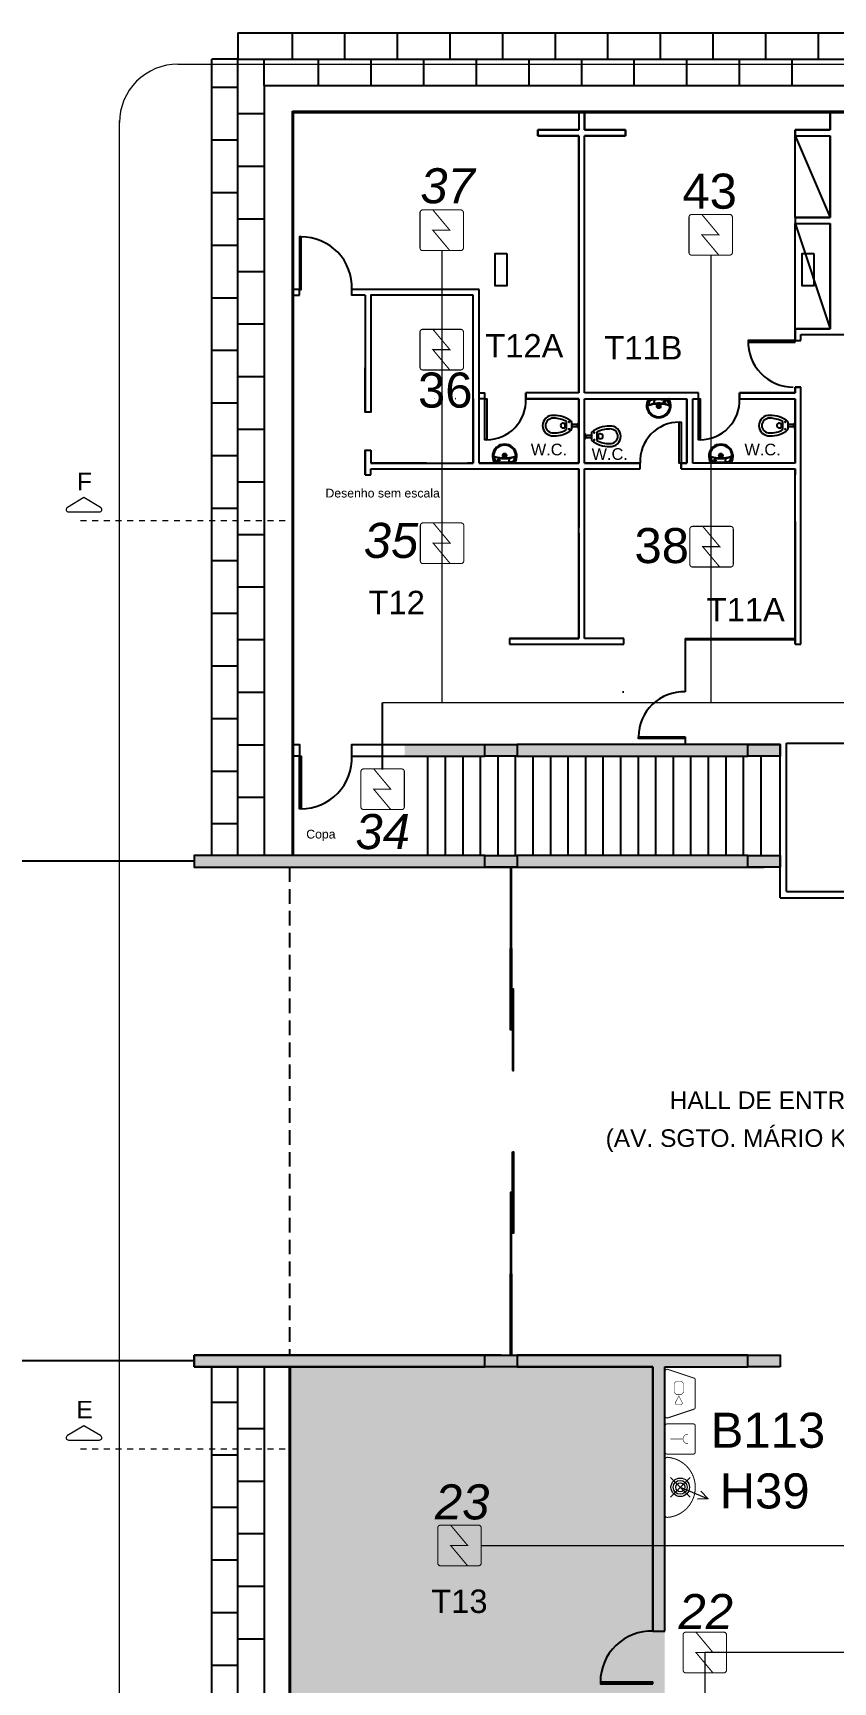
# Model space of a CAD drawing. Header units: metres. Extents: x -331 to 2982, y 362 to 2539.
# Drawn here: x 741.67 to 755.36, y 1287.75 to 1315.97 of the extents above; entities that cross this region are included whole.
import ezdxf
from ezdxf.enums import TextEntityAlignment as Align

# ---------------------------------------------------------------- set-up
doc = ezdxf.new("R2010")
doc.units = ezdxf.units.M
for name, pattern in [('DASHDOT', [1, 0.5, -0.25, 0, -0.25]), ('DASHED2', [0.375, 0.25, -0.125]), ('DOT075', [0.75, 0, -0.75])]:
    doc.linetypes.add(name, pattern=pattern)
doc.layers.get('0').update_dxf_attribs({"color": 251})
for name, color, linetype in [('72_EGR_BASE_PRIMITIVE', 7, 'Continuous'), ('ALV', 251, 'Continuous'), ('CX', 251, 'Continuous'), ('Det', 251, 'Continuous'), ('DET. FUMAÇA', 1, 'Continuous'), ('Det_Vigas', 251, 'Continuous'), ('Div', 251, 'Continuous'), ('Est', 251, 'Continuous'), ('Mob', 251, 'Continuous'), ('Pis', 251, 'Continuous'), ('Proj', 251, 'DASHED2'), ('SALAS NOVAS', 7, 'Continuous'), ('Texto_Salas', 251, 'Continuous'), ('vid', 251, 'Continuous')]:
    doc.layers.add(name, color=color, linetype=linetype)
doc.layers.add('_salas', color=251, linetype='Continuous', plot=False)
doc.layers.add('LCorte', color=251, linetype='Continuous', lineweight=20)
doc.styles.add('ARIAL', font='arial.ttf')
doc.styles.add('DESTAQUE', font='arial.ttf', dxfattribs={"height": 0.4})
doc.styles.add('X3G_ENTITY_1416A2B8', font='arial.ttf', dxfattribs={"height": 0.6})
doc.styles.add('X3G_ENTITY_1416A2C2', font='arial.ttf', dxfattribs={"height": 0.6})
doc.styles.add('X3G_ENTITY_1416A34E', font='arial.ttf', dxfattribs={"height": 0.6})
doc.styles.add('X3G_ENTITY_1416A375', font='arial.ttf', dxfattribs={"height": 0.6})
doc.styles.add('X3G_ENTITY_1416A378', font='arial.ttf', dxfattribs={"height": 0.6})
doc.styles.add('X3G_ENTITY_1416A37B', font='arial.ttf', dxfattribs={"height": 0.6})
doc.styles.add('X3G_ENTITY_1416A37E', font='arial.ttf', dxfattribs={"height": 0.6})
doc.styles.add('X3G_ENTITY_1416A381', font='arial.ttf', dxfattribs={"height": 0.6})
doc.styles.add('X3G_ENTITY_1416B64F', font='arial.ttf', dxfattribs={"height": 0.6})
doc.styles.add('X3G_ENTITY_14213EAD', font='arial.ttf', dxfattribs={"height": 0.15})
doc.styles.add('X3G_ENTITY_14213F47', font='arial.ttf', dxfattribs={"height": 0.15})
doc.styles.add('X3G_ENTITY_1422975D', font='arial.ttf', dxfattribs={"height": 0.6})

# ---------------------------------------------------------------- blocks, each defined once
blk = doc.blocks.new('Detector de fumaça')
at = {"layer": 'DET. FUMAÇA', "linetype": 'Continuous', "lineweight": 15, "const_width": 0.0187}
blk.add_lwpolyline([(774.599, 539.816), (775.249, 539.816, -0.414214), (775.296, 539.769), (775.296, 539.167, -0.414214), (775.249, 539.12), (774.599, 539.12, -0.414214), (774.553, 539.167), (774.553, 539.769, -0.414214)], format="xyb", close=True, dxfattribs=at)
blk.add_lwpolyline([(774.773, 539.816), (775.064, 539.468), (774.773, 539.468), (775.064, 539.12)], dxfattribs=at)
blk = doc.blocks.new('WEW')
at = {"color": 1, "lineweight": 0, "true_color": 0xe60000}
for p, q in [((1781.244, 994.005), (1781.439, 994.482)), ((1781.439, 994.482), (1781.308, 994.36)), ((1781.439, 994.482), (1781.447, 994.302)), ((1781.075, 994.175), (1781.413, 993.836)), ((1781.413, 994.175), (1781.075, 993.836))]:
    blk.add_line(p, q, dxfattribs=at)
at = {"color": 1, "true_color": 0xe60000, "const_width": 0.0172}
for points in [[(1779.259, 993.747), (1780.023, 993.747, 0.511918), (1780.056, 993.793), (1779.907, 994.24, 0.322823), (1779.874, 994.263), (1779.408, 994.263, 0.322823), (1779.375, 994.24), (1779.226, 993.793, 0.511918)], [(1780.193, 994.263), (1780.641, 994.263, -0.414214), (1780.675, 994.229), (1780.675, 993.782, -0.414214), (1780.641, 993.747), (1780.193, 993.747, -0.414214), (1780.159, 993.782), (1780.159, 994.229, -0.414214)], [(1780.764, 993.748), (1781.724, 993.748, 0.435311), (1781.759, 993.784, 0.930949), (1780.73, 993.784, 0.435311)]]:
    blk.add_lwpolyline(points, format="xyb", close=True, dxfattribs=at)
at = {"color": 1, "true_color": 0xe60000, "const_width": 0.0086}
for points in [[(1779.463, 994.06), (1779.617, 994.06), (1779.652, 994.026), (1779.652, 993.936), (1779.617, 993.902), (1779.463, 993.902), (1779.428, 993.936), (1779.428, 994.026)], [(1779.832, 993.936), (1779.832, 994.026), (1779.802, 994.044), (1779.679, 993.981), (1779.802, 993.918)]]:
    blk.add_lwpolyline(points, close=True, dxfattribs=at)
for points in [[(1780.336, 994.135), (1780.338, 994.117), (1780.344, 994.099), (1780.351, 994.088), (1780.365, 994.073), (1780.373, 994.067), (1780.386, 994.06), (1780.397, 994.057), (1780.413, 994.055), (1780.421, 994.055), (1780.431, 994.056), (1780.45, 994.062), (1780.464, 994.07), (1780.477, 994.082), (1780.488, 994.096), (1780.494, 994.11), (1780.497, 994.122), (1780.498, 994.13), (1780.498, 994.136)], [(1780.417, 993.837), (1780.417, 994.055)]]:
    blk.add_lwpolyline(points, dxfattribs=at)
at = {"color": 1, "lineweight": 0, "true_color": 0xe60000}
for radius in [0.158, 0.119, 0.0774]:
    blk.add_circle((1781.244, 994.005), radius, dxfattribs=at)
blk = doc.blocks.new('VASO')
at = {"layer": 'Mob'}
for p, q in [((302.351, 172.465), (302.38, 172.465)), ((302.38, 172.465), (302.38, 172.383)), ((302.411, 172.354), (302.411, 172.494)), ((302.499, 172.354), (302.499, 172.494)), ((302.599, 172.444), (302.499, 172.444)), ((302.599, 172.444), (302.599, 172.455)), ((302.599, 172.404), (302.599, 172.444)), ((302.619, 172.464), (302.609, 172.464)), ((302.619, 172.424), (302.619, 172.464)), ((302.351, 172.383), (302.38, 172.383)), ((302.599, 172.404), (302.499, 172.404)), ((302.599, 172.404), (302.599, 172.393)), ((302.619, 172.383), (302.609, 172.383)), ((302.619, 172.424), (302.619, 172.383))]:
    blk.add_line(p, q, dxfattribs=at)
for centre in [(302.453, 172.486), (302.453, 172.362)]:
    blk.add_circle(centre, 0.00707, dxfattribs=at)
for centre, radius, start, end in [((302.178, 172.42), 0.179, 86.6811, 178.7962), ((302.178, 172.42), 0.129, 86.6811, 178.7962), ((302.178, 172.427), 0.129, 181.2038, 273.3189), ((302.205, 172.134), 0.464, 50.6979, 92.0637), ((302.205, 172.134), 0.414, 60.1325, 92.0637), ((302.349, 172.422), 0.043, 86.6811, 178.7962), ((302.349, 172.426), 0.043, 181.2038, 273.3189), ((302.609, 172.455), 0.00935, 90, 180), ((302.178, 172.427), 0.179, 181.2038, 273.3189), ((302.205, 172.713), 0.464, 267.9363, 309.3021), ((302.205, 172.713), 0.414, 267.9363, 299.8675), ((302.609, 172.393), 0.00935, 180, 270)]:
    blk.add_arc(centre, radius, start, end, dxfattribs=at)
blk = doc.blocks.new('302e6764-2620-4d9a-b3dc-fee23637421e')
at = {"layer": 'CX', "ltscale": 8}
blk.add_lwpolyline([(740.452, 1273.754), (740.482, 1273.754), (740.482, 1272.854), (740.452, 1272.854)], close=True, dxfattribs=at)
at = {"layer": 'CX', "color": 251, "ltscale": 8, "true_color": 0x606060}
blk.add_arc((740.482, 1273.725), 0.871, 270, 1.942, dxfattribs=at)
blk = doc.blocks.new('0d56d52a-ed20-4a94-8641-ac7f2ef63998')
at = {"layer": 'CX', "ltscale": 8}
blk.add_lwpolyline([(749.354, 1260.646), (749.384, 1260.646), (749.384, 1261.546), (749.354, 1261.546)], close=True, dxfattribs=at)
at = {"layer": 'CX', "color": 251, "ltscale": 8, "true_color": 0x606060}
blk.add_arc((749.384, 1260.676), 0.871, 358.058, 90, dxfattribs=at)

msp = doc.modelspace()

# ---------------------------------------------------------------- hatches: boundary and pattern name
at = {"layer": '_salas', "transparency": 33554559}
h = msp.add_hatch(color=256, dxfattribs=at)
h.dxf.hatch_style = 1
h.paths.add_polyline_path([(754.454, 1303.596), (754.454, 1303.796), (748.029, 1303.796), (748.029, 1303.596)])
h.paths.add_polyline_path([(754.454, 1301.696), (754.454, 1301.896), (744.429, 1301.896), (744.429, 1301.696)])
h = msp.add_hatch(color=256, dxfattribs=at)
h.dxf.hatch_style = 1
h.paths.add_polyline_path([(752.479, 1293.146), (754.454, 1293.146), (754.454, 1293.346), (744.429, 1293.346), (744.429, 1293.146), (746.059, 1293.146), (746.059, 1293.046), (746.059, 1252.511), (773.009, 1252.511), (773.009, 1250.721), (773.209, 1250.721), (773.209, 1266.521), (773.009, 1266.521), (773.009, 1263.421), (770.509, 1263.421), (770.509, 1287.521), (773.009, 1287.521), (773.009, 1287.721), (771.909, 1287.721), (770.309, 1287.721), (770.309, 1260.546), (770.309, 1258.846), (748.954, 1258.846), (748.954, 1260.496), (752.479, 1260.496)])

# ---------------------------------------------------------------- linework, layer by layer
at = {"layer": '72_EGR_BASE_PRIMITIVE', "color": 251, "linetype": 'Continuous', "lineweight": -3, "true_color": 0x5f5f5f}
for p, q in [((746.129, 1311.483), (746.129, 1311.483)), ((746.129, 1311.483), (746.229, 1311.483)), ((747.354, 1308.83), (747.454, 1308.83)), ((747.454, 1308.83), (747.454, 1308.83)), ((747.454, 1308.83), (747.454, 1308.611))]:
    msp.add_line(p, q, dxfattribs=at)
at = {"layer": '72_EGR_BASE_PRIMITIVE', "color": 251, "linetype": 'Continuous', "lineweight": -3}
for p, q in [((749.304, 1311.583), (747.129, 1311.583)), ((747.129, 1311.483), (747.129, 1311.483)), ((747.354, 1311.483), (747.354, 1309.48)), ((749.304, 1309.811), (749.304, 1311.583))]:
    msp.add_line(p, q, dxfattribs=at)
at = {"layer": '72_EGR_BASE_PRIMITIVE', "color": 251, "linetype": 'Continuous', "lineweight": -3, "true_color": 0x5f5f5f}
for points in [[(746.229, 1311.483), (746.229, 1311.583), (746.129, 1311.583)], [(749.204, 1311.483), (747.454, 1311.483), (747.454, 1309.48), (747.354, 1309.48), (747.354, 1310.239)], [(749.304, 1309.711), (749.304, 1309.811), (749.304, 1309.811), (749.404, 1309.811)], [(747.129, 1303.596), (747.129, 1303.796), (749.404, 1303.796)]]:
    msp.add_lwpolyline(points, dxfattribs=at)
at = {"layer": '72_EGR_BASE_PRIMITIVE', "color": 251, "linetype": 'Continuous', "lineweight": -3}
msp.add_lwpolyline([(747.354, 1311.483), (747.129, 1311.483), (747.129, 1311.583)], dxfattribs=at)
at = {"layer": '72_EGR_BASE_PRIMITIVE', "color": 251, "true_color": 0x5f5f5f}
for points in [[(749.404, 1309.711, 0), (749.304, 1309.711, 0)], [(752.832, 1303.896, 0), (752.832, 1303.796, 0)]]:
    msp.add_polyline3d(points, dxfattribs=at)
at = {"layer": '72_EGR_BASE_PRIMITIVE', "color": 150, "true_color": 0x007fff}
msp.add_polyline3d([(747.654, 1303.367, 0), (747.654, 1304.507, 0)], dxfattribs=at)
at = {"layer": 'ALV', "color": 251}
for p, q in [((751.009, 1314.611), (751.009, 1314.311)), ((751.009, 1314.611), (751.009, 1314.311)), ((751.109, 1314.611), (751.109, 1314.311)), ((751.109, 1314.311), (751.109, 1314.611)), ((755.309, 1314.311), (755.309, 1314.611)), ((755.309, 1314.611), (755.309, 1314.311)), ((750.309, 1314.311), (751.009, 1314.311)), ((750.309, 1314.211), (750.309, 1314.311)), ((751.009, 1314.311), (750.309, 1314.311)), ((750.309, 1314.311), (750.309, 1314.211)), ((751.009, 1314.211), (750.309, 1314.211)), ((750.309, 1314.211), (751.009, 1314.211)), ((751.009, 1314.211), (751.009, 1309.811)), ((751.109, 1314.311), (751.809, 1314.311)), ((751.809, 1314.311), (751.109, 1314.311)), ((751.809, 1314.211), (751.109, 1314.211)), ((751.109, 1309.811), (751.109, 1314.211)), ((751.109, 1314.211), (751.809, 1314.211)), ((751.809, 1314.311), (751.809, 1314.211)), ((751.809, 1314.211), (751.809, 1314.311)), ((754.709, 1314.311), (755.309, 1314.311)), ((754.709, 1314.211), (754.709, 1314.311)), ((755.309, 1314.311), (754.709, 1314.311)), ((754.709, 1314.311), (754.709, 1314.211)), ((754.709, 1314.211), (755.309, 1314.211)), ((754.709, 1314.211), (755.309, 1314.211)), ((755.309, 1314.211), (755.309, 1312.811)), ((754.709, 1312.811), (755.309, 1312.811)), ((754.709, 1312.811), (754.709, 1312.711)), ((755.309, 1312.811), (754.709, 1312.811)), ((754.709, 1312.811), (754.709, 1312.711)), ((754.709, 1312.711), (755.309, 1312.711)), ((754.709, 1312.711), (755.309, 1312.711)), ((755.309, 1312.711), (755.309, 1310.911)), ((754.709, 1310.911), (755.309, 1310.911)), ((755.309, 1310.911), (754.709, 1310.911)), ((754.709, 1310.911), (754.709, 1310.711)), ((754.709, 1310.711), (754.809, 1310.711)), ((754.709, 1310.711), (754.809, 1310.711)), ((754.809, 1310.811), (755.909, 1310.811)), ((754.809, 1310.711), (754.809, 1310.811)), ((754.809, 1310.811), (755.909, 1310.811)), ((749.204, 1309.711), (749.204, 1308.611)), ((749.304, 1308.611), (749.304, 1309.711)), ((749.404, 1309.711), (749.404, 1309.811)), ((751.009, 1309.811), (750.104, 1309.811)), ((751.009, 1309.811), (750.104, 1309.811)), ((750.104, 1309.811), (750.104, 1309.711)), ((751.009, 1309.711), (750.104, 1309.711)), ((750.104, 1309.711), (751.009, 1309.711)), ((751.009, 1309.711), (751.009, 1308.611)), ((753.059, 1309.811), (751.109, 1309.811)), ((753.059, 1309.811), (751.109, 1309.811)), ((751.109, 1309.711), (752.859, 1309.711)), ((751.109, 1308.611), (751.109, 1309.711)), ((751.109, 1309.711), (752.859, 1309.711)), ((752.859, 1309.711), (752.859, 1308.611)), ((752.959, 1309.711), (753.059, 1309.711)), ((752.959, 1308.611), (752.959, 1309.711)), ((752.959, 1309.711), (753.059, 1309.711)), ((753.059, 1309.711), (753.059, 1309.811)), ((753.759, 1309.811), (754.709, 1309.811)), ((754.709, 1309.811), (753.759, 1309.811)), ((753.759, 1309.811), (753.759, 1309.711)), ((753.759, 1309.711), (754.709, 1309.711)), ((753.759, 1309.711), (754.709, 1309.711)), ((754.709, 1309.911), (754.809, 1309.911)), ((754.809, 1309.911), (754.709, 1309.911)), ((754.709, 1309.911), (754.709, 1309.811)), ((754.709, 1309.711), (754.709, 1308.611)), ((754.809, 1308.411), (754.809, 1309.911)), ((748.404, 1308.611), (747.454, 1308.611)), ((749.104, 1308.611), (749.204, 1308.611)), ((749.204, 1308.611), (749.104, 1308.611)), ((749.304, 1308.611), (751.009, 1308.611)), ((751.009, 1308.611), (749.304, 1308.611)), ((751.109, 1308.611), (752.059, 1308.611)), ((752.059, 1308.611), (751.109, 1308.611)), ((752.059, 1308.511), (752.059, 1308.611)), ((752.759, 1308.611), (752.859, 1308.611)), ((752.859, 1308.611), (752.759, 1308.611)), ((752.759, 1308.611), (752.759, 1308.511)), ((754.709, 1308.611), (752.959, 1308.611)), ((747.354, 1308.411), (747.454, 1308.411)), ((747.354, 1308.411), (747.454, 1308.411)), ((747.454, 1308.411), (747.454, 1308.511)), ((747.454, 1308.511), (748.404, 1308.511)), ((747.454, 1308.511), (749.104, 1308.511)), ((749.104, 1308.511), (751.009, 1308.511)), ((749.104, 1308.511), (751.009, 1308.511)), ((751.009, 1308.511), (751.009, 1307.511)), ((751.109, 1307.511), (751.109, 1308.511)), ((751.109, 1308.511), (752.059, 1308.511)), ((752.759, 1308.511), (754.709, 1308.511)), ((754.709, 1308.511), (754.709, 1308.411)), ((754.709, 1307.611), (754.709, 1305.511)), ((754.809, 1305.511), (754.809, 1307.611)), ((751.009, 1307.411), (751.009, 1305.611)), ((751.109, 1305.611), (751.109, 1307.411)), ((749.829, 1305.611), (749.824, 1305.611)), ((749.824, 1305.611), (749.824, 1305.511)), ((751.009, 1305.611), (749.824, 1305.611)), ((749.824, 1305.611), (749.824, 1305.511)), ((749.824, 1305.511), (751.779, 1305.511)), ((749.824, 1305.511), (751.779, 1305.511)), ((749.829, 1305.611), (751.009, 1305.611)), ((751.779, 1305.611), (751.109, 1305.611)), ((751.779, 1305.611), (751.109, 1305.611)), ((751.779, 1305.511), (751.779, 1305.611)), ((751.779, 1305.511), (751.779, 1305.611)), ((754.709, 1305.511), (754.809, 1305.511)), ((744.429, 1301.696), (754.179, 1301.696)), ((744.429, 1293.146), (744.429, 1293.346)), ((744.429, 1293.346), (753.904, 1293.346)), ((749.679, 1293.346), (744.429, 1293.346)), ((744.429, 1293.346), (744.429, 1293.146)), ((753.904, 1293.346), (749.954, 1293.346)), ((752.279, 1293.146), (744.429, 1293.146)), ((744.429, 1293.146), (749.404, 1293.146)), ((744.729, 1293.091), (744.729, 1293.091)), ((749.954, 1293.146), (752.279, 1293.146)), ((752.279, 1288.621), (752.279, 1293.146)), ((752.279, 1293.146), (752.279, 1288.621)), ((752.479, 1293.146), (753.904, 1293.146)), ((752.479, 1288.621), (752.479, 1293.146)), ((752.479, 1288.621), (752.479, 1293.146)), ((752.479, 1293.146), (753.904, 1293.146)), ((752.279, 1288.621), (752.479, 1288.621)), ((752.279, 1288.621), (752.479, 1288.621))]:
    msp.add_line(p, q, dxfattribs=at)
at = {"layer": 'ALV', "color": 251, "ltscale": 0.8}
for p, q in [((749.404, 1303.596), (749.404, 1303.796)), ((753.904, 1301.896), (749.954, 1301.896))]:
    msp.add_line(p, q, dxfattribs=at)
at = {"layer": 'ALV', "color": 251, "linetype": 'Continuous', "lineweight": -3, "true_color": 0x5f5f5f}
msp.add_line((747.129, 1303.596), (749.404, 1303.596), dxfattribs=at)
at = {"layer": 'ALV', "color": 251}
for points in [[(751.009, 1309.811), (751.009, 1314.211)], [(751.109, 1309.811), (751.109, 1314.211)], [(755.309, 1312.811), (755.309, 1314.211)], [(755.309, 1310.911), (755.309, 1312.711)], [(749.204, 1308.611), (749.204, 1311.483)], [(754.709, 1310.711), (754.709, 1310.911)], [(754.809, 1310.711), (754.809, 1310.811)], [(749.304, 1308.611), (749.304, 1309.711)], [(749.404, 1309.711), (749.404, 1309.811)], [(750.104, 1309.711), (750.104, 1309.811)], [(751.009, 1308.611), (751.009, 1309.711)], [(751.109, 1308.611), (751.109, 1309.711)], [(752.859, 1308.611), (752.859, 1309.711)], [(752.959, 1308.611), (752.959, 1309.711)], [(753.059, 1309.711), (753.059, 1309.811)], [(753.759, 1309.711), (753.759, 1309.811)], [(754.709, 1309.811), (754.709, 1309.911)], [(754.709, 1308.611), (754.709, 1309.711)], [(754.809, 1307.611), (754.809, 1309.111)], [(752.059, 1308.511), (752.059, 1308.611)], [(752.759, 1308.511), (752.759, 1308.611)], [(747.454, 1308.411), (747.454, 1308.511)], [(747.454, 1308.411), (747.454, 1308.511)], [(751.009, 1307.511), (751.009, 1308.511)], [(751.109, 1307.511), (751.109, 1308.511)], [(754.709, 1307.611), (754.709, 1308.511)], [(751.009, 1305.611), (751.009, 1307.511)], [(751.109, 1305.611), (751.109, 1307.511)], [(754.709, 1305.511), (754.709, 1307.611)], [(754.809, 1305.511), (754.809, 1307.611)]]:
    msp.add_lwpolyline(points, dxfattribs=at)
at = {"layer": 'ALV', "color": 251, "linetype": 'Continuous', "lineweight": -3}
for points in [[(747.354, 1308.411), (747.354, 1308.83), (747.354, 1308.411)], [(747.454, 1308.611), (749.104, 1308.611), (749.204, 1308.611)]]:
    msp.add_lwpolyline(points, dxfattribs=at)
at = {"layer": 'ALV', "color": 251, "linetype": 'Continuous', "lineweight": -3, "true_color": 0x5f5f5f}
msp.add_lwpolyline([(746.129, 1303.796), (746.229, 1303.796), (746.229, 1303.596), (746.129, 1303.596)], dxfattribs=at)
at = {"layer": 'ALV', "color": 251, "ltscale": 0.8}
for points in [[(753.904, 1303.796), (749.954, 1303.796), (749.954, 1303.596), (753.904, 1303.596)], [(749.404, 1301.896), (744.429, 1301.896), (744.429, 1301.696), (749.404, 1301.696)]]:
    msp.add_lwpolyline(points, close=True, dxfattribs=at)
at = {"layer": 'ALV', "color": 251}
msp.add_arc((748.897, 1309.708), 0.0027, 27.7353, 90, dxfattribs=at)
at = {"layer": 'CX', "ltscale": 8}
for points in [[(754.709, 1310.681), (754.709, 1310.711), (753.909, 1310.711), (753.909, 1310.681)], [(749.404, 1309.711), (749.434, 1309.711), (749.434, 1309.011), (749.404, 1309.011)], [(753.059, 1309.711), (753.089, 1309.711), (753.089, 1309.011), (753.059, 1309.011)], [(752.759, 1308.611), (752.729, 1308.611), (752.729, 1309.311), (752.759, 1309.311)], [(752.279, 1287.721), (752.279, 1287.751), (751.379, 1287.751), (751.379, 1287.721)]]:
    msp.add_lwpolyline(points, close=True, dxfattribs=at)
at = {"layer": 'CX', "color": 251, "ltscale": 8, "true_color": 0x606060}
for centre, radius, start, end in [((754.679, 1310.682), 0.771, 177.8106, 270), ((749.434, 1309.682), 0.671, 270, 2.5089), ((753.089, 1309.682), 0.671, 270, 2.5089), ((752.729, 1308.64), 0.671, 90, 182.5089), ((752.25, 1287.751), 0.871, 88.058, 180)]:
    msp.add_arc(centre, radius, start, end, dxfattribs=at)
at = {"layer": 'Det', "color": 251}
for p, q in [((745.179, 1315.971), (764.799, 1315.971)), ((745.179, 1315.971), (745.179, 1315.521)), ((746.109, 1315.521), (746.109, 1315.971)), ((747.009, 1315.521), (747.009, 1315.971)), ((747.909, 1315.521), (747.909, 1315.971)), ((748.809, 1315.521), (748.809, 1315.971)), ((749.709, 1315.521), (749.709, 1315.971)), ((750.609, 1315.521), (750.609, 1315.971)), ((751.509, 1315.521), (751.509, 1315.971)), ((752.409, 1315.521), (752.409, 1315.971)), ((753.309, 1315.521), (753.309, 1315.971)), ((754.209, 1315.521), (754.209, 1315.971)), ((755.109, 1315.521), (755.109, 1315.971)), ((744.729, 1301.896), (744.729, 1315.521)), ((745.179, 1315.521), (744.729, 1315.521)), ((745.179, 1301.896), (745.179, 1315.521)), ((745.179, 1315.521), (745.629, 1315.521)), ((745.629, 1315.521), (764.799, 1315.521)), ((745.629, 1315.071), (745.629, 1315.521)), ((746.559, 1315.071), (746.559, 1315.521)), ((747.459, 1315.071), (747.459, 1315.521)), ((748.359, 1315.071), (748.359, 1315.521)), ((749.259, 1315.071), (749.259, 1315.521)), ((750.159, 1315.071), (750.159, 1315.521)), ((751.059, 1315.071), (751.059, 1315.521)), ((751.959, 1315.071), (751.959, 1315.521)), ((752.859, 1315.071), (752.859, 1315.521)), ((753.759, 1315.071), (753.759, 1315.521)), ((754.659, 1315.071), (754.659, 1315.521)), ((745.629, 1315.071), (764.799, 1315.071)), ((745.629, 1315.071), (745.629, 1301.896)), ((746.109, 1315.071), (746.109, 1315.071)), ((747.009, 1315.071), (747.009, 1315.071)), ((747.909, 1315.071), (747.909, 1315.071)), ((748.809, 1315.071), (748.809, 1315.071)), ((749.709, 1315.071), (749.709, 1315.071)), ((750.609, 1315.071), (750.609, 1315.071)), ((751.509, 1315.071), (751.509, 1315.071)), ((752.409, 1315.071), (752.409, 1315.071)), ((753.309, 1315.071), (753.309, 1315.071)), ((754.209, 1315.071), (754.209, 1315.071)), ((755.109, 1315.071), (755.109, 1315.071)), ((744.729, 1315.041), (745.179, 1315.041)), ((744.729, 1314.591), (744.729, 1314.591)), ((745.179, 1314.591), (745.629, 1314.591)), ((744.729, 1314.141), (745.179, 1314.141)), ((744.729, 1313.691), (744.729, 1313.691)), ((745.179, 1313.691), (745.629, 1313.691)), ((744.729, 1313.241), (745.179, 1313.241)), ((744.729, 1312.791), (744.729, 1312.791)), ((745.179, 1312.791), (745.629, 1312.791)), ((744.729, 1312.341), (745.179, 1312.341)), ((744.729, 1311.891), (744.729, 1311.891)), ((745.179, 1311.891), (745.629, 1311.891)), ((744.729, 1311.441), (745.179, 1311.441)), ((744.729, 1310.991), (744.729, 1310.991)), ((745.179, 1310.991), (745.629, 1310.991)), ((744.729, 1310.541), (745.179, 1310.541)), ((744.729, 1310.091), (744.729, 1310.091)), ((745.179, 1310.091), (745.629, 1310.091)), ((744.729, 1309.641), (745.179, 1309.641)), ((744.729, 1309.191), (744.729, 1309.191)), ((745.179, 1309.191), (745.629, 1309.191)), ((744.729, 1308.741), (745.179, 1308.741)), ((744.729, 1308.291), (744.729, 1308.291)), ((745.179, 1308.291), (745.629, 1308.291)), ((744.729, 1307.841), (745.179, 1307.841)), ((744.729, 1307.391), (744.729, 1307.391)), ((745.179, 1307.391), (745.629, 1307.391)), ((744.729, 1306.941), (745.179, 1306.941)), ((744.729, 1306.491), (744.729, 1306.491)), ((745.179, 1306.491), (745.629, 1306.491)), ((744.729, 1306.041), (745.179, 1306.041)), ((744.729, 1305.591), (744.729, 1305.591)), ((745.179, 1305.591), (745.629, 1305.591)), ((744.729, 1305.141), (745.179, 1305.141)), ((744.729, 1304.691), (744.729, 1304.691)), ((745.179, 1304.691), (745.629, 1304.691)), ((744.729, 1304.241), (745.179, 1304.241)), ((744.729, 1303.791), (744.729, 1303.791)), ((745.179, 1303.791), (745.629, 1303.791)), ((744.729, 1303.341), (745.179, 1303.341)), ((744.729, 1302.891), (744.729, 1302.891)), ((745.179, 1302.891), (745.629, 1302.891)), ((744.729, 1302.441), (745.179, 1302.441)), ((744.729, 1301.891), (744.729, 1301.891)), ((744.729, 1251.621), (744.729, 1293.146)), ((745.179, 1251.621), (745.179, 1293.146)), ((745.629, 1293.146), (745.629, 1252.071)), ((744.729, 1292.541), (745.179, 1292.541)), ((744.729, 1292.091), (744.729, 1292.091)), ((745.179, 1292.091), (745.629, 1292.091)), ((744.729, 1291.641), (745.179, 1291.641)), ((744.729, 1291.191), (744.729, 1291.191)), ((745.179, 1291.191), (745.629, 1291.191)), ((744.729, 1290.741), (745.179, 1290.741)), ((744.729, 1290.291), (744.729, 1290.291)), ((745.179, 1290.291), (745.629, 1290.291)), ((744.729, 1289.841), (745.179, 1289.841)), ((744.729, 1289.391), (744.729, 1289.391)), ((745.179, 1289.391), (745.629, 1289.391)), ((744.729, 1288.941), (745.179, 1288.941)), ((744.729, 1288.491), (744.729, 1288.491)), ((745.179, 1288.491), (745.629, 1288.491)), ((744.729, 1288.041), (745.179, 1288.041))]:
    msp.add_line(p, q, dxfattribs=at)
at = {"layer": 'Det_Vigas', "color": 251}
for p, q in [((754.454, 1301.171), (754.454, 1303.796)), ((754.564, 1303.816), (757.844, 1303.816)), ((754.564, 1301.281), (754.564, 1303.816)), ((754.564, 1301.281), (757.844, 1301.281)), ((754.454, 1301.171), (757.954, 1301.171))]:
    msp.add_line(p, q, dxfattribs=at)
msp.add_lwpolyline([(754.454, 1303.796), (751.779, 1303.796)], dxfattribs=at)
at = {"layer": 'Div', "color": 230, "linetype": 'Continuous', "lineweight": 0}
for p, q in [((744.152, 1315.437), (872.39, 1315.437)), ((743.155, 1251.194), (743.152, 1314.465))]:
    msp.add_line(p, q, dxfattribs=at)
at = {"layer": 'Div', "color": 150, "linetype": 'Continuous', "lineweight": 0}
for p, q in [((748.665, 1312.248), (748.665, 1304.507)), ((753.266, 1312.169), (753.266, 1304.507)), ((847.645, 1304.507), (747.654, 1304.507)), ((749.34, 1290.088), (763.291, 1290.088)), ((753.165, 1288.256), (753.165, 1259.603)), ((770.164, 1288.256), (753.165, 1288.256))]:
    msp.add_line(p, q, dxfattribs=at)
at = {"layer": 'Div', "color": 251}
msp.add_line((752.832, 1305.611), (752.832, 1304.696), dxfattribs=at)
at = {"layer": 'Div', "lineweight": 0, "ltscale": 0.8}
msp.add_line((751.759, 1304.696), (751.779, 1304.696), dxfattribs=at)
at = {"layer": 'Div', "color": 251, "ltscale": 0.8}
msp.add_line((751.759, 1304.696), (751.779, 1304.696), dxfattribs=at)
msp.add_lwpolyline([(752.832, 1303.926), (752.832, 1303.896), (752.032, 1303.896), (752.032, 1303.926)], close=True, dxfattribs=at)
at = {"layer": 'Div', "color": 230, "linetype": 'Continuous', "lineweight": 0}
msp.add_arc((744.152, 1314.437), 1, 90, 180.0031, dxfattribs=at)
at = {"layer": 'Div', "color": 251, "ltscale": 0.8}
msp.add_arc((752.802, 1303.926), 0.771, 87.8106, 180, dxfattribs=at)
at = {"layer": 'Est', "color": 251}
for p, q in [((749.404, 1301.696), (749.404, 1301.896)), ((749.404, 1301.896), (749.954, 1301.896)), ((749.954, 1301.896), (749.954, 1301.696)), ((749.954, 1301.696), (749.404, 1301.696))]:
    msp.add_line(p, q, dxfattribs=at)
for points in [[(749.779, 1312.196), (749.779, 1311.646), (749.579, 1311.646), (749.579, 1312.196)], [(755.029, 1312.196), (755.029, 1311.646), (754.829, 1311.646), (754.829, 1312.196)], [(749.954, 1303.596), (749.404, 1303.596), (749.404, 1303.796), (749.954, 1303.796)], [(754.454, 1303.596), (753.904, 1303.596), (753.904, 1303.796), (754.454, 1303.796)], [(754.454, 1301.696), (753.904, 1301.696), (753.904, 1301.896), (754.454, 1301.896)], [(749.954, 1293.146), (749.404, 1293.146), (749.404, 1293.346), (749.954, 1293.346)], [(754.454, 1293.146), (753.904, 1293.146), (753.904, 1293.346), (754.454, 1293.346)]]:
    msp.add_lwpolyline(points, close=True, dxfattribs=at)
at = {"layer": 'LCorte', "color": 251, "linetype": 'DASHDOT', "ltscale": 0.005}
for p, q in [((742.486, 1307.628), (746.059, 1307.628)), ((742.486, 1291.744), (746.059, 1291.744))]:
    msp.add_line(p, q, dxfattribs=at)
at = {"layer": 'LCorte', "color": 251}
for points in [[(742.544, 1308.023), (742.26, 1307.852, 0.760667), (742.281, 1307.775), (742.808, 1307.775, 0.760667), (742.829, 1307.852), (742.544, 1308.023)], [(742.544, 1292.138), (742.26, 1291.967, 0.760667), (742.281, 1291.891), (742.808, 1291.891, 0.760667), (742.829, 1291.967), (742.544, 1292.138)]]:
    msp.add_lwpolyline(points, format="xyb", dxfattribs=at)
at = {"layer": 'Mob', "color": 251, "ltscale": 0.8}
for p, q in [((754.709, 1314.211), (755.309, 1312.811)), ((754.709, 1312.711), (755.309, 1310.911))]:
    msp.add_line(p, q, dxfattribs=at)
at = {"layer": 'Mob', "color": 251}
for p, q in [((752.201, 1309.711), (752.552, 1309.711)), ((749.917, 1308.611), (749.566, 1308.611)), ((753.617, 1308.611), (753.266, 1308.611))]:
    msp.add_line(p, q, dxfattribs=at)
for points in [[(754.709, 1312.811), (754.709, 1314.211)], [(754.709, 1310.911), (754.709, 1312.711)]]:
    msp.add_lwpolyline(points, dxfattribs=at)
for points in [[(752.377, 1309.7, 0.019765), (752.251, 1309.695, 0.055725), (752.233, 1309.693, 0.26837), (752.2, 1309.657, 0.08527), (752.188, 1309.57, 0.373975), (752.377, 1309.405, 0.373975), (752.567, 1309.57, 0.08527), (752.555, 1309.657, 0.26837), (752.521, 1309.693, 0.055725), (752.503, 1309.695, 0.019765)], [(749.741, 1308.622, 0.019765), (749.867, 1308.627, 0.055725), (749.885, 1308.629, 0.26837), (749.918, 1308.665, 0.08527), (749.93, 1308.753, 0.373975), (749.741, 1308.917, 0.373975), (749.551, 1308.753, 0.08527), (749.563, 1308.665, 0.26837), (749.597, 1308.629, 0.055725), (749.615, 1308.627, 0.019765)], [(753.441, 1308.622, 0.019765), (753.567, 1308.627, 0.055725), (753.585, 1308.629, 0.26837), (753.618, 1308.665, 0.08527), (753.63, 1308.753, 0.373975), (753.441, 1308.917, 0.373975), (753.251, 1308.753, 0.08527), (753.263, 1308.665, 0.26837), (753.297, 1308.629, 0.055725), (753.315, 1308.627, 0.019765)]]:
    msp.add_lwpolyline(points, format="xyb", close=True, dxfattribs=at)
for points in [[(752.552, 1309.604, 0.09339), (752.539, 1309.657, 0.281673), (752.494, 1309.69, 0.022774), (752.404, 1309.696), (752.377, 1309.696), (752.35, 1309.696, 0.022774), (752.26, 1309.69, 0.281673), (752.215, 1309.657, 0.09339), (752.203, 1309.604)], [(752.552, 1309.604, -0.557482), (752.544, 1309.599, 0.068592), (752.44, 1309.629, 0.02486), (752.377, 1309.634, 0.02486), (752.314, 1309.629, 0.068592), (752.21, 1309.599, -0.557482), (752.203, 1309.604)], [(752.545, 1309.599, 0.072415), (752.377, 1309.622, 0.072415), (752.21, 1309.599)], [(752.213, 1309.6, -0.467154), (752.215, 1309.607, -0.039312), (752.282, 1309.631, 0.320715), (752.301, 1309.651, 0.032811), (752.305, 1309.689)], [(749.566, 1308.718, -0.557482), (749.574, 1308.723, 0.068592), (749.678, 1308.693, 0.02486), (749.741, 1308.688, 0.02486), (749.804, 1308.693, 0.068592), (749.908, 1308.723, -0.557482), (749.915, 1308.718)], [(749.566, 1308.718, 0.09339), (749.579, 1308.665, 0.281673), (749.624, 1308.632, 0.022774), (749.714, 1308.626), (749.741, 1308.626), (749.768, 1308.626, 0.022774), (749.858, 1308.632, 0.281673), (749.903, 1308.665, 0.09339), (749.915, 1308.718)], [(749.573, 1308.724, 0.072415), (749.741, 1308.7, 0.072415), (749.908, 1308.724)], [(749.905, 1308.722, -0.467154), (749.903, 1308.715, -0.039312), (749.836, 1308.692, 0.320715), (749.817, 1308.671, 0.032811), (749.813, 1308.634)], [(753.266, 1308.718, -0.557482), (753.274, 1308.723, 0.068592), (753.378, 1308.693, 0.02486), (753.441, 1308.688, 0.02486), (753.504, 1308.693, 0.068592), (753.608, 1308.723, -0.557482), (753.615, 1308.718)], [(753.266, 1308.718, 0.09339), (753.279, 1308.665, 0.281673), (753.324, 1308.632, 0.022774), (753.414, 1308.626), (753.441, 1308.626), (753.468, 1308.626, 0.022774), (753.558, 1308.632, 0.281673), (753.603, 1308.665, 0.09339), (753.615, 1308.718)], [(753.273, 1308.724, 0.072415), (753.441, 1308.7, 0.072415), (753.608, 1308.724)], [(753.605, 1308.722, -0.467154), (753.603, 1308.715, -0.039312), (753.536, 1308.692, 0.320715), (753.517, 1308.671, 0.032811), (753.513, 1308.634)]]:
    msp.add_lwpolyline(points, format="xyb", dxfattribs=at)
for centre, radius in [((752.377, 1309.581), 0.0328), ((752.377, 1309.581), 0.0203), ((752.476, 1309.654), 0.0158), ((749.642, 1308.668), 0.0158), ((749.741, 1308.742), 0.0328), ((749.741, 1308.742), 0.0203), ((753.342, 1308.668), 0.0158), ((753.441, 1308.742), 0.0328), ((753.441, 1308.742), 0.0203)]:
    msp.add_circle(centre, radius, dxfattribs=at)
for centre, radius, start, end in [((748.548, 1309.708), 0.0027, 90, 152.2647), ((752.435, 1309.586), 0.266, 151.9123, 184.0939), ((752.203, 1309.708), 0.0027, 90, 152.2647), ((752.552, 1309.708), 0.0027, 27.7353, 90), ((752.319, 1309.586), 0.266, 355.9061, 27.7353), ((752.377, 1309.596), 0.209, 187.9818, 270), ((752.377, 1309.596), 0.209, 270, 352.0182), ((749.741, 1308.726), 0.209, 90, 172.0182), ((749.741, 1308.726), 0.209, 7.9818, 90), ((753.441, 1308.726), 0.209, 90, 172.0182), ((753.441, 1308.726), 0.209, 7.9818, 90), ((749.799, 1308.736), 0.266, 175.9061, 207.7353), ((749.566, 1308.614), 0.0027, 207.7353, 270), ((749.915, 1308.614), 0.0027, 270, 332.2647), ((749.683, 1308.736), 0.266, 331.9123, 4.0939), ((753.499, 1308.736), 0.266, 175.9061, 207.7353), ((753.266, 1308.614), 0.0027, 207.7353, 270), ((753.615, 1308.614), 0.0027, 270, 332.2647), ((753.383, 1308.736), 0.266, 331.9123, 4.0939)]:
    msp.add_arc(centre, radius, start, end, dxfattribs=at)
at = {"layer": 'Pis', "color": 251, "ltscale": 0.8}
for p, q in [((748.429, 1301.896), (748.429, 1303.596)), ((748.729, 1301.896), (748.729, 1303.596)), ((749.029, 1301.896), (749.029, 1303.596)), ((749.329, 1301.896), (749.329, 1303.596)), ((749.629, 1301.896), (749.629, 1303.596)), ((749.929, 1301.896), (749.929, 1303.596)), ((750.229, 1301.896), (750.229, 1303.596)), ((750.529, 1301.896), (750.529, 1303.596)), ((750.829, 1301.896), (750.829, 1303.596)), ((751.129, 1301.896), (751.129, 1303.596)), ((751.429, 1301.896), (751.429, 1303.596)), ((751.729, 1301.896), (751.729, 1303.596)), ((752.029, 1301.896), (752.029, 1303.596)), ((752.329, 1301.896), (752.329, 1303.596)), ((752.629, 1301.896), (752.629, 1303.596)), ((752.929, 1301.896), (752.929, 1303.596)), ((753.229, 1301.896), (753.229, 1303.596)), ((753.529, 1301.896), (753.529, 1303.596)), ((753.829, 1301.896), (753.829, 1303.596)), ((754.129, 1301.896), (754.129, 1303.596)), ((744.429, 1301.796), (713.549, 1301.796)), ((744.429, 1293.246), (713.6, 1293.246))]:
    msp.add_line(p, q, dxfattribs=at)
at = {"layer": 'Proj', "color": 251}
msp.add_line((746.059, 1301.696), (746.059, 1293.346), dxfattribs=at)
at = {"layer": 'vid', "color": 251}
for p, q in [((746.109, 1314.631), (770.294, 1314.631)), ((746.109, 1301.896), (746.109, 1314.631)), ((746.129, 1314.611), (751.109, 1314.611)), ((746.129, 1301.896), (746.129, 1314.611)), ((751.109, 1314.611), (770.294, 1314.611)), ((752.832, 1305.611), (754.709, 1305.611)), ((752.832, 1305.591), (754.709, 1305.591)), ((746.059, 1252.511), (746.059, 1293.146)), ((746.079, 1252.531), (746.079, 1293.146))]:
    msp.add_line(p, q, dxfattribs=at)
for points in [[(749.839, 1300.304), (749.859, 1300.304), (749.859, 1301.696), (749.839, 1301.696)], [(749.839, 1300.304), (749.859, 1300.304), (749.859, 1298.913), (749.839, 1298.913)], [(749.874, 1298.217), (749.894, 1298.217), (749.894, 1299.609), (749.874, 1299.609)], [(749.874, 1296.825), (749.894, 1296.825), (749.894, 1295.434), (749.874, 1295.434)], [(749.839, 1294.738), (749.859, 1294.738), (749.859, 1296.129), (749.839, 1296.129)], [(749.839, 1294.738), (749.859, 1294.738), (749.859, 1293.346), (749.839, 1293.346)]]:
    msp.add_lwpolyline(points, close=True, dxfattribs=at)

# ---------------------------------------------------------------- block references
for name, p in [('0d56d52a-ed20-4a94-8641-ac7f2ef63998', (-3.125, 50.937)), ('302e6764-2620-4d9a-b3dc-fee23637421e', (5.777, 29.842))]:
    msp.add_blockref(name, p)
at = {"lineweight": 0, "rotation": 270}
msp.add_blockref('WEW', (-241.26, 3072.327), dxfattribs=at)
at = {"layer": 'DET. FUMAÇA', "linetype": 'Continuous', "lineweight": 0}
for p in [(-26.26, 773.127), (-21.658, 773.049), (-26.26, 771.084), (-26.254, 767.771), (-21.643, 767.712), (-27.271, 763.561), (-25.956, 750.62), (-21.759, 748.788)]:
    msp.add_blockref('Detector de fumaça', p, dxfattribs=at)
at = {"layer": 'Mob', "color": 251}
for p in [(448.39, 1136.829), (452.09, 1136.829)]:
    msp.add_blockref('VASO', p, dxfattribs=at)
at = {"layer": 'Mob', "color": 251, "rotation": 180}
msp.add_blockref('VASO', (1053.728, 1481.493), dxfattribs=at)

# ---------------------------------------------------------------- texts
at = {"layer": 'Div', "color": 5, "linetype": 'Continuous', "lineweight": 0, "true_color": 0x0000ff, "char_height": 0.6, "attachment_point": 1}
for s, insert, style in [('{\\fArial|b0|i1|c0|p34;37}', (748.299, 1313.656), 'X3G_ENTITY_1416A375'), ('43', (752.782, 1313.564), 'X3G_ENTITY_1416A381'), ('36', (748.259, 1310.16), 'X3G_ENTITY_1416A37B'), ('{\\fArial|b0|i1|c0|p34;35}', (747.331, 1307.588), 'X3G_ENTITY_1416A378'), ('38', (751.963, 1307.499), 'X3G_ENTITY_1416A37E'), ('{\\fArial|b0|i1|c0|p34;34}', (747.189, 1302.605), 'X3G_ENTITY_1416A34E'), ('{\\fArial|b0|i1|c0|p34;23}', (748.548, 1291.134), 'X3G_ENTITY_1416A2C2'), ('{\\fArial|b0|i1|c0|p34;22}', (752.716, 1289.257), 'X3G_ENTITY_1416A2B8')]:
    msp.add_mtext_dynamic_manual_height_columns(s, width=13.3188, gutter_width=2.5, heights=[0], dxfattribs=dict(at, insert=insert, style=style))
at = {"layer": 'Div', "color": 6, "linetype": 'Continuous', "lineweight": 0, "true_color": 0xff00ff, "insert": (753.267, 1292.36), "char_height": 0.6, "attachment_point": 1, "style": 'X3G_ENTITY_1416B64F'}
msp.add_mtext_dynamic_manual_height_columns('B113', width=13.3188, gutter_width=2.5, heights=[0], dxfattribs=at)
at = {"layer": 'Div', "color": 96, "linetype": 'Continuous', "lineweight": 0, "true_color": 0x008000, "insert": (753.421, 1291.321), "char_height": 0.6, "width": 13.3188, "attachment_point": 1, "style": 'X3G_ENTITY_1422975D'}
msp.add_mtext('H39', dxfattribs=at)
at = {"layer": 'LCorte', "color": 251, "style": 'ARIAL'}
for tag, p in [('F', (742.555, 1308.297)), ('E', (742.555, 1292.413))]:
    msp.add_attdef(tag, text='A', height=0.3, dxfattribs=at).set_placement(p, align=Align.MIDDLE_CENTER)
at = {"layer": 'SALAS NOVAS', "color": 251, "style": 'DESTAQUE'}
for s, p in [('T12A', (749.411, 1310.418)), ('T11B', (751.447, 1310.384)), ('T12', (747.414, 1306.025)), ('T11A', (753.199, 1305.902)), ('T13', (748.486, 1288.933))]:
    msp.add_text(s, height=0.4, dxfattribs=at).set_placement(p)
at = {"layer": 'Texto_Salas', "color": 251, "linetype": 'DOT075'}
for s, height, style, p in [('Desenho sem escala', 0.15, 'X3G_ENTITY_14213F47', (746.676, 1308.022)), ('Copa', 0.15, 'X3G_ENTITY_14213EAD', (746.347, 1302.186)), ('HALL DE ENTRADA', 0.3, 'DESTAQUE', (752.565, 1297.557)), ('(AV. SGTO. MÁRIO KOZEL FILHO)', 0.3, 'DESTAQUE', (751.469, 1296.909))]:
    msp.add_text(s, height=height, dxfattribs=dict(at, style=style)).set_placement(p)
at = {"layer": 'Texto_Salas', "color": 251, "char_height": 0.2, "width": 2.2626, "attachment_point": 2, "style": 'ARIAL'}
for insert in [(750.499, 1308.943), (751.539, 1308.866), (754.154, 1308.943)]:
    msp.add_mtext('W.C.', dxfattribs=dict(at, insert=insert))

doc.saveas('drawing.dxf')
